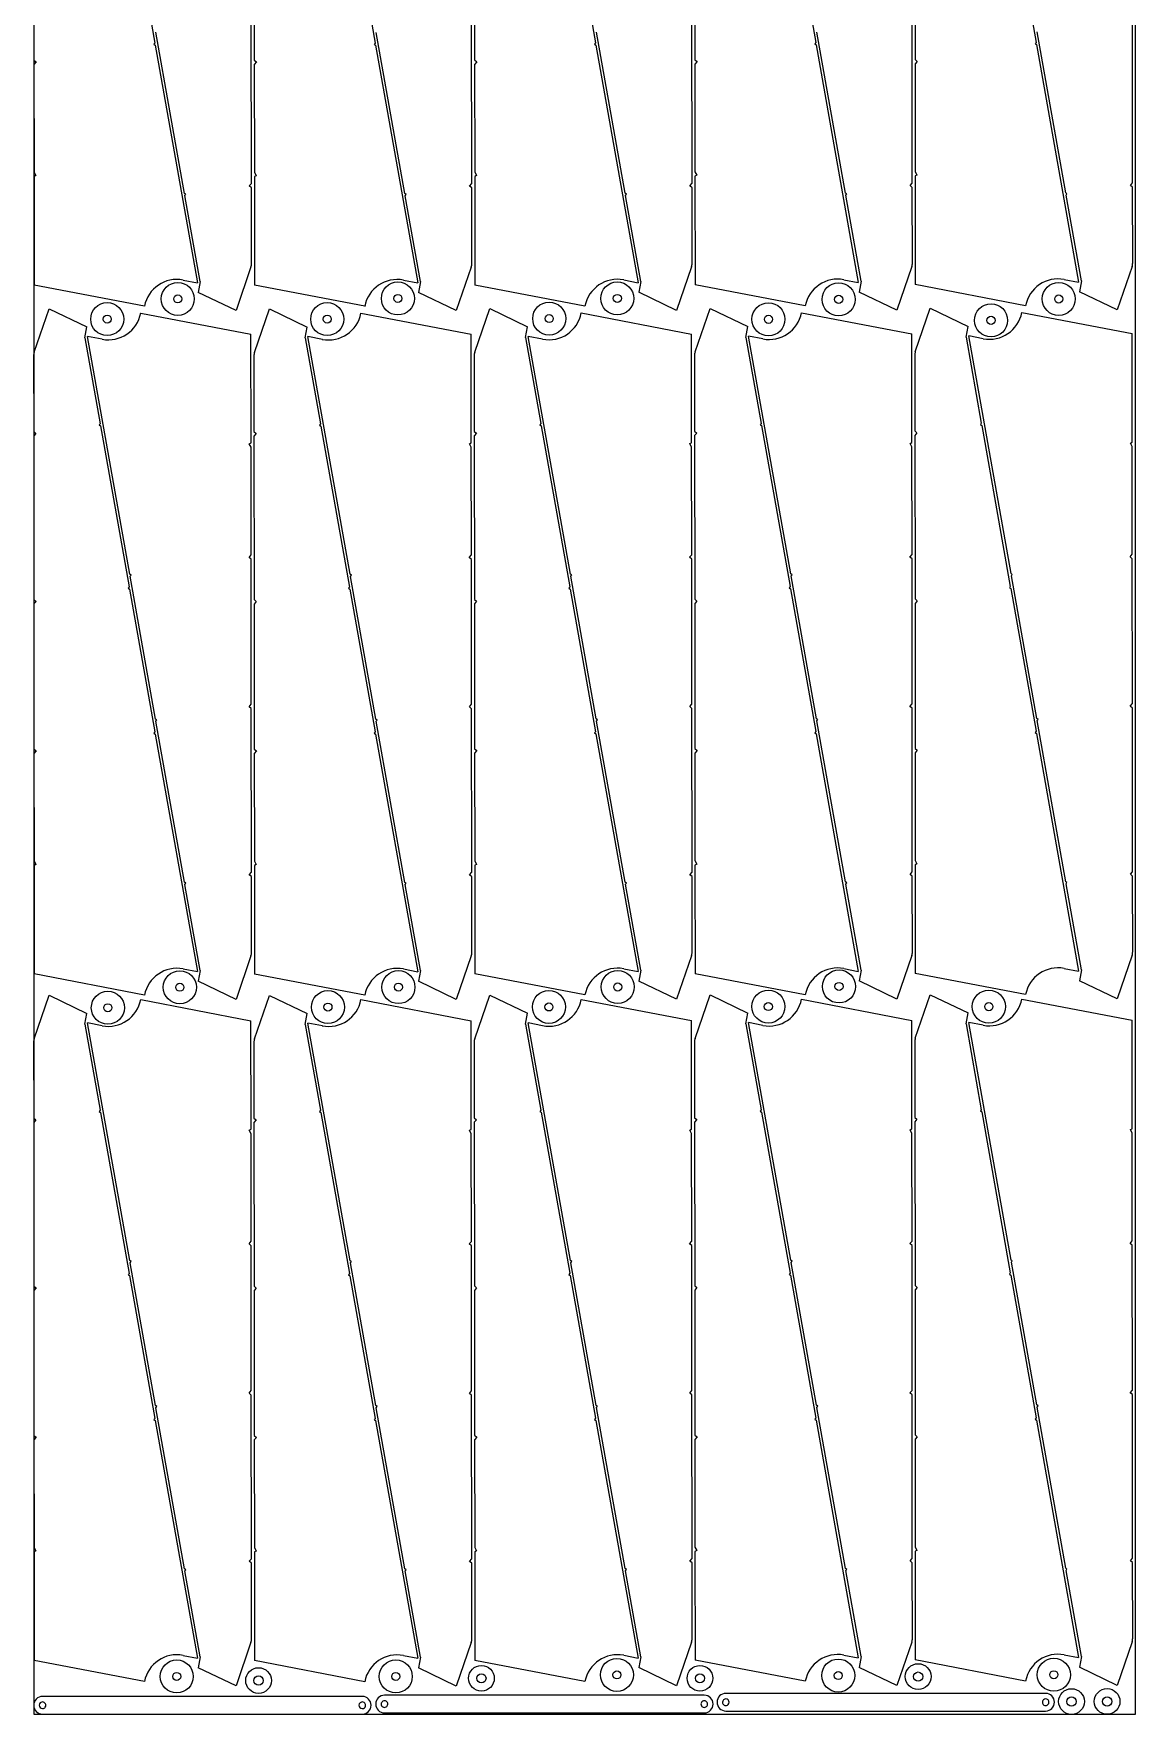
# Model space of a CAD drawing. Header units: millimetres. Extents: x 47861 to 59117, y 10924 to 15324.
# Drawn here: x 55582 to 57082, y 11014 to 13303 of the extents above; entities that cross this region are included whole.
import ezdxf

# ---------------------------------------------------------------- set-up
doc = ezdxf.new("R2010")
doc.units = ezdxf.units.MM
doc.layers.add('ITSOFT_Layer_1', color=61, linetype='Continuous', lineweight=100)

msp = doc.modelspace()

# ---------------------------------------------------------------- linework, layer by layer
at = {"color": 7}
for p, q in [((55581.8, 14814.3), (55581.8, 11014.3)), ((57081.8, 11014.3), (57081.8, 14814.3)), ((55581.8, 11014.3), (57081.8, 11014.3))]:
    msp.add_line(p, q, dxfattribs=at)
at = {"color": 4}
for p, q in [((55712.2, 13484.6), (55746.7, 13290.2)), ((56012.1, 13484.5), (56046.6, 13290.1)), ((56312.1, 13484.8), (56346.6, 13290.4)), ((56612, 13485.1), (56646.5, 13290.7)), ((56912, 13485.3), (56946.5, 13291)), ((55581.8, 13464.4), (55582, 13267)), ((55881.8, 13464.3), (55882, 13266.9)), ((56181.7, 13464.6), (56181.9, 13267.1)), ((56481.7, 13464.9), (56481.9, 13267.4)), ((56781.7, 13465.1), (56781.8, 13267.7)), ((57078, 13099.8), (57077.7, 13322.7)), ((55787.1, 13085.4), (55748.1, 13304.8)), ((55878.1, 13099.1), (55877.9, 13321.9)), ((56087, 13085.3), (56048.1, 13304.6)), ((56178.1, 13099), (56177.9, 13321.8)), ((56387, 13085.6), (56348, 13304.9)), ((56478.1, 13099.2), (56477.8, 13322.1)), ((56686.9, 13085.9), (56648, 13305.2)), ((56778, 13099.5), (56777.8, 13322.4)), ((56986.9, 13086.2), (56948, 13305.5)), ((55746.7, 13290.2), (55745.4, 13288.5)), ((55745.4, 13288.5), (55747.2, 13287.3)), ((55747.2, 13287.3), (55804.7, 12963.7)), ((56046.6, 13290.1), (56045.4, 13288.4)), ((56045.4, 13288.4), (56047.1, 13287.1)), ((56047.1, 13287.1), (56104.6, 12963.5)), ((56346.6, 13290.4), (56345.4, 13288.7)), ((56345.4, 13288.7), (56347.1, 13287.4)), ((56347.1, 13287.4), (56404.6, 12963.8)), ((56646.5, 13290.7), (56645.3, 13289)), ((56645.3, 13289), (56647.1, 13287.7)), ((56647.1, 13287.7), (56704.5, 12964.1)), ((56946.5, 13291), (56945.3, 13289.3)), ((56945.3, 13289.3), (56947, 13288)), ((56947, 13288), (57004.5, 12964.4)), ((55582, 13267), (55585, 13264.5)), ((55585, 13264.5), (55582, 13261)), ((55582, 13261), (55582.2, 13114.4)), ((55882, 13266.9), (55884.9, 13264.4)), ((55884.9, 13264.4), (55882, 13260.9)), ((55882, 13260.9), (55882.1, 13114.3)), ((56181.9, 13267.1), (56184.9, 13264.7)), ((56184.9, 13264.7), (56181.9, 13261.1)), ((56181.9, 13261.1), (56182.1, 13114.6)), ((56481.9, 13267.4), (56484.9, 13264.9)), ((56484.9, 13264.9), (56481.9, 13261.4)), ((56481.9, 13261.4), (56482, 13114.9)), ((56781.8, 13267.7), (56784.8, 13265.2)), ((56784.8, 13265.2), (56781.9, 13261.7)), ((56781.9, 13261.7), (56782, 13115.2)), ((55582.2, 13114.4), (55584.6, 13109.7)), ((55584.6, 13109.7), (55582.2, 13108.4)), ((55582.2, 13108.4), (55582.3, 12960.5)), ((55875.2, 13095.6), (55878.1, 13099.1)), ((55878.2, 13093.1), (55875.2, 13095.6)), ((55882.1, 13114.3), (55884.6, 13109.5)), ((55884.6, 13109.5), (55882.1, 13108.3)), ((55882.1, 13108.3), (55882.3, 12960.4)), ((56175.1, 13095.4), (56178.1, 13099)), ((56178.1, 13093), (56175.1, 13095.4)), ((56182.1, 13114.6), (56184.5, 13109.8)), ((56184.5, 13109.8), (56182.1, 13108.6)), ((56182.1, 13108.6), (56182.2, 12960.6)), ((56475.1, 13095.7), (56478.1, 13099.2)), ((56478.1, 13093.2), (56475.1, 13095.7)), ((56482, 13114.9), (56484.5, 13110.1)), ((56484.5, 13110.1), (56482, 13108.9)), ((56482, 13108.9), (56482.2, 12960.9)), ((56775.1, 13096), (56778, 13099.5)), ((56778, 13093.5), (56775.1, 13096)), ((56782, 13115.2), (56784.4, 13110.4)), ((56784.4, 13110.4), (56782, 13109.2)), ((56782, 13109.2), (56782.1, 12961.2)), ((57075, 13096.3), (57078, 13099.8)), ((57078, 13093.8), (57075, 13096.3)), ((57078.1, 12990.8), (57078, 13093.8)), ((55788.8, 13084.2), (55787.1, 13085.4)), ((55787.6, 13082.5), (55788.8, 13084.2)), ((55808.4, 12965.3), (55787.6, 13082.5)), ((55878.3, 12990.1), (55878.2, 13093.1)), ((56088.8, 13084), (56087, 13085.3)), ((56087.6, 13082.3), (56088.8, 13084)), ((56108.4, 12965.2), (56087.6, 13082.3)), ((56178.2, 12990), (56178.1, 13093)), ((56388.7, 13084.3), (56387, 13085.6)), ((56387.5, 13082.6), (56388.7, 13084.3)), ((56408.3, 12965.5), (56387.5, 13082.6)), ((56478.2, 12990.2), (56478.1, 13093.2)), ((56688.7, 13084.6), (56686.9, 13085.9)), ((56687.5, 13082.9), (56688.7, 13084.6)), ((56708.3, 12965.8), (56687.5, 13082.9)), ((56778.1, 12990.5), (56778, 13093.5)), ((56988.6, 13084.9), (56986.9, 13086.2)), ((56987.4, 13083.2), (56988.6, 13084.9)), ((57008.2, 12966.1), (56987.4, 13083.2)), ((55877.4, 12985.2), (55857.1, 12925.8)), ((56177.4, 12985.1), (56157, 12925.7)), ((56477.3, 12985.4), (56457, 12926)), ((56777.3, 12985.7), (56756.9, 12926.3)), ((57077.3, 12985.9), (57056.9, 12926.6)), ((55785.1, 12967.4), (55804.7, 12963.7)), ((55808.4, 12965.3), (55805.7, 12950.6)), ((56085, 12967.3), (56104.6, 12963.5)), ((56108.4, 12965.2), (56105.6, 12950.4)), ((56385, 12967.6), (56404.6, 12963.8)), ((56408.3, 12965.5), (56405.6, 12950.7)), ((56684.9, 12967.8), (56704.5, 12964.1)), ((56708.3, 12965.8), (56705.5, 12951)), ((56984.9, 12968.1), (57004.5, 12964.4)), ((57008.2, 12966.1), (57005.5, 12951.3)), ((55857.1, 12925.8), (55805.7, 12950.6)), ((56157, 12925.7), (56105.6, 12950.4)), ((56457, 12926), (56405.6, 12950.7)), ((56756.9, 12926.3), (56705.5, 12951)), ((57056.9, 12926.6), (57005.5, 12951.3)), ((55582.3, 12869), (55602.7, 12928.3)), ((55602.7, 12928.3), (55654.1, 12903.6)), ((55882.3, 12868.8), (55902.7, 12928.2)), ((55902.7, 12928.2), (55954, 12903.4)), ((56182.2, 12869.1), (56202.6, 12928.5)), ((56202.6, 12928.5), (56254, 12903.7)), ((56482.2, 12869.4), (56502.6, 12928.8)), ((56502.6, 12928.8), (56553.9, 12904)), ((56782.1, 12869.7), (56802.5, 12929.1)), ((56802.5, 12929.1), (56853.9, 12904.3)), ((55651.4, 12888.8), (55654.1, 12903.6)), ((55651.4, 12888.8), (55672.2, 12771.7)), ((55674.7, 12886.8), (55655.1, 12890.5)), ((55712.6, 12566.9), (55655.1, 12890.5)), ((55877.6, 12745.7), (55877.4, 12893.7)), ((55951.3, 12888.7), (55954, 12903.4)), ((55951.3, 12888.7), (55972.1, 12771.5)), ((55974.7, 12886.6), (55955.1, 12890.4)), ((56012.5, 12566.8), (55955.1, 12890.4)), ((56177.5, 12745.6), (56177.4, 12893.5)), ((56251.3, 12889), (56254, 12903.7)), ((56251.3, 12889), (56272.1, 12771.8)), ((56274.6, 12886.9), (56255, 12890.7)), ((56312.5, 12567), (56255, 12890.7)), ((56477.5, 12745.9), (56477.3, 12893.8)), ((56551.2, 12889.3), (56553.9, 12904)), ((56551.2, 12889.3), (56572, 12772.1)), ((56574.6, 12887.2), (56555, 12891)), ((56612.4, 12567.3), (56555, 12891)), ((56777.4, 12746.2), (56777.3, 12894.1)), ((56851.2, 12889.6), (56853.9, 12904.3)), ((56851.2, 12889.6), (56872, 12772.4)), ((56874.5, 12887.5), (56854.9, 12891.2)), ((56912.4, 12567.6), (56854.9, 12891.2)), ((57077.4, 12746.5), (57077.3, 12894.4)), ((56781.3, 12864.8), (56781.4, 12761.8)), ((55581.5, 12864.1), (55581.6, 12761.1)), ((55881.5, 12863.9), (55881.6, 12760.9)), ((56181.4, 12864.2), (56181.5, 12761.2)), ((56481.4, 12864.5), (56481.5, 12761.5)), ((55581.6, 12761.1), (55584.6, 12758.6)), ((55584.6, 12758.6), (55581.6, 12755.1)), ((55581.6, 12755.1), (55581.8, 12532.2)), ((55672.2, 12771.7), (55670.9, 12770)), ((55670.9, 12770), (55672.7, 12768.7)), ((55672.7, 12768.7), (55711.6, 12549.4)), ((55881.6, 12760.9), (55884.5, 12758.4)), ((55884.5, 12758.4), (55881.6, 12754.9)), ((55881.6, 12754.9), (55881.8, 12532.1)), ((55972.1, 12771.5), (55970.9, 12769.9)), ((55970.9, 12769.9), (55972.6, 12768.6)), ((55972.6, 12768.6), (56011.6, 12549.2)), ((56181.5, 12761.2), (56184.5, 12758.7)), ((56184.5, 12758.7), (56181.5, 12755.2)), ((56181.5, 12755.2), (56181.7, 12532.4)), ((56272.1, 12771.8), (56270.8, 12770.2)), ((56270.8, 12770.2), (56272.6, 12768.9)), ((56272.6, 12768.9), (56311.5, 12549.5)), ((56481.5, 12761.5), (56484.4, 12759)), ((56484.4, 12759), (56481.5, 12755.5)), ((56481.5, 12755.5), (56481.7, 12532.7)), ((56572, 12772.1), (56570.8, 12770.4)), ((56570.8, 12770.4), (56572.5, 12769.2)), ((56572.5, 12769.2), (56611.5, 12549.8)), ((56781.4, 12761.8), (56784.4, 12759.3)), ((56784.4, 12759.3), (56781.4, 12755.8)), ((56781.4, 12755.8), (56781.7, 12533)), ((56872, 12772.4), (56870.8, 12770.7)), ((56870.8, 12770.7), (56872.5, 12769.5)), ((56872.5, 12769.5), (56911.4, 12550.1)), ((55875.2, 12744.5), (55877.6, 12745.7)), ((55877.6, 12739.7), (55875.2, 12744.5)), ((55877.7, 12593.2), (55877.6, 12739.7)), ((56175.1, 12744.4), (56177.5, 12745.6)), ((56177.5, 12739.6), (56175.1, 12744.4)), ((56177.7, 12593), (56177.5, 12739.6)), ((56475.1, 12744.7), (56477.5, 12745.9)), ((56477.5, 12739.9), (56475.1, 12744.7)), ((56477.6, 12593.3), (56477.5, 12739.9)), ((56775, 12745), (56777.4, 12746.2)), ((56777.5, 12740.2), (56775, 12745)), ((56777.6, 12593.6), (56777.5, 12740.2)), ((57075, 12745.2), (57077.4, 12746.5)), ((57077.4, 12740.5), (57075, 12745.2)), ((57077.5, 12593.9), (57077.4, 12740.5)), ((55874.8, 12589.7), (55877.7, 12593.2)), ((56174.7, 12589.5), (56177.7, 12593)), ((56474.7, 12589.8), (56477.6, 12593.3)), ((56774.6, 12590.1), (56777.6, 12593.6)), ((56777.6, 12587.6), (56774.6, 12590.1)), ((57074.6, 12590.4), (57077.5, 12593.9)), ((57077.6, 12587.9), (57074.6, 12590.4)), ((55877.7, 12587.2), (55874.8, 12589.7)), ((55877.9, 12389.8), (55877.7, 12587.2)), ((56177.7, 12587), (56174.7, 12589.5)), ((56177.9, 12389.6), (56177.7, 12587)), ((56477.6, 12587.3), (56474.7, 12589.8)), ((56477.8, 12389.9), (56477.6, 12587.3)), ((56614.2, 12566.1), (56612.4, 12567.3)), ((56777.8, 12390.2), (56777.6, 12587.6)), ((56914.1, 12566.4), (56912.4, 12567.6)), ((57077.7, 12390.5), (57077.6, 12587.9)), ((55711.6, 12549.4), (55710.4, 12547.7)), ((55710.4, 12547.7), (55712.2, 12546.4)), ((55712.2, 12546.4), (55746.7, 12352)), ((55714.3, 12565.6), (55712.6, 12566.9)), ((55713.1, 12563.9), (55714.3, 12565.6)), ((55747.6, 12369.5), (55713.1, 12563.9)), ((56011.6, 12549.2), (56010.4, 12547.6)), ((56010.4, 12547.6), (56012.1, 12546.3)), ((56012.1, 12546.3), (56046.6, 12351.9)), ((56014.3, 12565.5), (56012.5, 12566.8)), ((56013.1, 12563.8), (56014.3, 12565.5)), ((56047.6, 12369.4), (56013.1, 12563.8)), ((56311.5, 12549.5), (56310.3, 12547.8)), ((56310.3, 12547.8), (56312.1, 12546.6)), ((56312.1, 12546.6), (56346.6, 12352.2)), ((56314.2, 12565.8), (56312.5, 12567)), ((56313, 12564.1), (56314.2, 12565.8)), ((56347.5, 12369.7), (56313, 12564.1)), ((56611.5, 12549.8), (56610.3, 12548.1)), ((56610.3, 12548.1), (56612, 12546.9)), ((56612, 12546.9), (56646.5, 12352.5)), ((56613, 12564.4), (56614.2, 12566.1)), ((56647.5, 12370), (56613, 12564.4)), ((56911.4, 12550.1), (56910.2, 12548.4)), ((56910.2, 12548.4), (56912, 12547.2)), ((56912, 12547.2), (56946.5, 12352.8)), ((56912.9, 12564.7), (56914.1, 12566.4)), ((56947.4, 12370.3), (56912.9, 12564.7)), ((55581.8, 12532.2), (55584.8, 12529.7)), ((55584.8, 12529.7), (55581.8, 12526.2)), ((55581.8, 12526.2), (55582, 12328.8)), ((55881.8, 12532.1), (55884.7, 12529.6)), ((55884.7, 12529.6), (55881.8, 12526.1)), ((55881.8, 12526.1), (55882, 12328.7)), ((56181.7, 12532.4), (56184.7, 12529.9)), ((56184.7, 12529.9), (56181.7, 12526.4)), ((56181.7, 12526.4), (56181.9, 12329)), ((56481.7, 12532.7), (56484.7, 12530.2)), ((56484.7, 12530.2), (56481.7, 12526.7)), ((56481.7, 12526.7), (56481.9, 12329.2)), ((56781.7, 12533), (56784.6, 12530.5)), ((56784.6, 12530.5), (56781.7, 12527)), ((56781.7, 12527), (56781.8, 12329.5)), ((55875, 12386.2), (55877.9, 12389.8)), ((55877.9, 12383.8), (55875, 12386.2)), ((56174.9, 12386.1), (56177.9, 12389.6)), ((56177.9, 12383.6), (56174.9, 12386.1)), ((56474.9, 12386.4), (56477.8, 12389.9)), ((56477.8, 12383.9), (56474.9, 12386.4)), ((56774.8, 12386.7), (56777.8, 12390.2)), ((56777.8, 12384.2), (56774.8, 12386.7)), ((56778, 12161.3), (56777.8, 12384.2)), ((57074.8, 12387), (57077.7, 12390.5)), ((57077.7, 12384.5), (57074.8, 12387)), ((57078, 12161.6), (57077.7, 12384.5)), ((55749.4, 12368.3), (55747.6, 12369.5)), ((55748.1, 12366.6), (55749.4, 12368.3)), ((55787.1, 12147.3), (55748.1, 12366.6)), ((55878.1, 12160.9), (55877.9, 12383.8)), ((56049.3, 12368.1), (56047.6, 12369.4)), ((56048.1, 12366.5), (56049.3, 12368.1)), ((56087, 12147.1), (56048.1, 12366.5)), ((56178.1, 12160.8), (56177.9, 12383.6)), ((56349.3, 12368.4), (56347.5, 12369.7)), ((56348, 12366.7), (56349.3, 12368.4)), ((56387, 12147.4), (56348, 12366.7)), ((56478.1, 12161), (56477.8, 12383.9)), ((56649.2, 12368.7), (56647.5, 12370)), ((56648, 12367), (56649.2, 12368.7)), ((56686.9, 12147.7), (56648, 12367)), ((56949.2, 12369), (56947.4, 12370.3)), ((56948, 12367.3), (56949.2, 12369)), ((56986.9, 12148), (56948, 12367.3)), ((55746.7, 12352), (55745.4, 12350.3)), ((55745.4, 12350.3), (55747.2, 12349.1)), ((55747.2, 12349.1), (55804.7, 12025.5)), ((56046.6, 12351.9), (56045.4, 12350.2)), ((56045.4, 12350.2), (56047.1, 12348.9)), ((56047.1, 12348.9), (56104.6, 12025.3)), ((56346.6, 12352.2), (56345.4, 12350.5)), ((56345.4, 12350.5), (56347.1, 12349.2)), ((56347.1, 12349.2), (56404.6, 12025.6)), ((56646.5, 12352.5), (56645.3, 12350.8)), ((56645.3, 12350.8), (56647.1, 12349.5)), ((56647.1, 12349.5), (56704.5, 12025.9)), ((56946.5, 12352.8), (56945.3, 12351.1)), ((56945.3, 12351.1), (56947, 12349.8)), ((56947, 12349.8), (57004.5, 12026.2)), ((55582, 12328.8), (55585, 12326.3)), ((55585, 12326.3), (55582, 12322.8)), ((55582, 12322.8), (55582.2, 12176.2)), ((55882, 12328.7), (55884.9, 12326.2)), ((55884.9, 12326.2), (55882, 12322.7)), ((55882, 12322.7), (55882.1, 12176.1)), ((56181.9, 12329), (56184.9, 12326.5)), ((56184.9, 12326.5), (56181.9, 12323)), ((56181.9, 12323), (56182.1, 12176.4)), ((56481.9, 12329.2), (56484.9, 12326.8)), ((56484.9, 12326.8), (56481.9, 12323.2)), ((56481.9, 12323.2), (56482, 12176.7)), ((56781.8, 12329.5), (56784.8, 12327)), ((56784.8, 12327), (56781.9, 12323.5)), ((56781.9, 12323.5), (56782, 12177)), ((55582.2, 12176.2), (55584.6, 12171.5)), ((55584.6, 12171.5), (55582.2, 12170.2)), ((55582.2, 12170.2), (55582.3, 12022.3)), ((55875.2, 12157.4), (55878.1, 12160.9)), ((55878.2, 12154.9), (55875.2, 12157.4)), ((55882.1, 12176.1), (55884.6, 12171.3)), ((55884.6, 12171.3), (55882.1, 12170.1)), ((55882.1, 12170.1), (55882.3, 12022.2)), ((56175.1, 12157.2), (56178.1, 12160.8)), ((56178.1, 12154.8), (56175.1, 12157.2)), ((56182.1, 12176.4), (56184.5, 12171.6)), ((56184.5, 12171.6), (56182.1, 12170.4)), ((56182.1, 12170.4), (56182.2, 12022.5)), ((56475.1, 12157.5), (56478.1, 12161)), ((56478.1, 12155), (56475.1, 12157.5)), ((56482, 12176.7), (56484.5, 12171.9)), ((56484.5, 12171.9), (56482, 12170.7)), ((56482, 12170.7), (56482.2, 12022.7)), ((56775.1, 12157.8), (56778, 12161.3)), ((56778, 12155.3), (56775.1, 12157.8)), ((56778.1, 12052.3), (56778, 12155.3)), ((56782, 12177), (56784.4, 12172.2)), ((56784.4, 12172.2), (56782, 12171)), ((56782, 12171), (56782.1, 12023)), ((57075, 12158.1), (57078, 12161.6)), ((57078, 12155.6), (57075, 12158.1)), ((57078.1, 12052.6), (57078, 12155.6)), ((55788.8, 12146), (55787.1, 12147.3)), ((55787.6, 12144.3), (55788.8, 12146)), ((55808.4, 12027.1), (55787.6, 12144.3)), ((55878.3, 12051.9), (55878.2, 12154.9)), ((56088.8, 12145.8), (56087, 12147.1)), ((56087.6, 12144.2), (56088.8, 12145.8)), ((56108.4, 12027), (56087.6, 12144.2)), ((56178.2, 12051.8), (56178.1, 12154.8)), ((56388.7, 12146.1), (56387, 12147.4)), ((56387.5, 12144.4), (56388.7, 12146.1)), ((56408.3, 12027.3), (56387.5, 12144.4)), ((56478.2, 12052.1), (56478.1, 12155)), ((56688.7, 12146.4), (56686.9, 12147.7)), ((56687.5, 12144.7), (56688.7, 12146.4)), ((56708.3, 12027.6), (56687.5, 12144.7)), ((56988.6, 12146.7), (56986.9, 12148)), ((56987.4, 12145), (56988.6, 12146.7)), ((57008.2, 12027.9), (56987.4, 12145)), ((55877.4, 12047), (55857.1, 11987.6)), ((56177.4, 12046.9), (56157, 11987.5)), ((56477.3, 12047.2), (56457, 11987.8)), ((56777.3, 12047.5), (56756.9, 11988.1)), ((57077.3, 12047.8), (57056.9, 11988.4)), ((55785.1, 12029.2), (55804.7, 12025.5)), ((55808.4, 12027.1), (55805.7, 12012.4)), ((56085, 12029.1), (56104.6, 12025.3)), ((56108.4, 12027), (56105.6, 12012.3)), ((56385, 12029.4), (56404.6, 12025.6)), ((56408.3, 12027.3), (56405.6, 12012.5)), ((56684.9, 12029.7), (56704.5, 12025.9)), ((56708.3, 12027.6), (56705.5, 12012.8)), ((56984.9, 12029.9), (57004.5, 12026.2)), ((57008.2, 12027.9), (57005.5, 12013.1)), ((55857.1, 11987.6), (55805.7, 12012.4)), ((56157, 11987.5), (56105.6, 12012.3)), ((56457, 11987.8), (56405.6, 12012.5)), ((56756.9, 11988.1), (56705.5, 12012.8)), ((57056.9, 11988.4), (57005.5, 12013.1)), ((55582.3, 11934), (55602.7, 11993.4)), ((55602.7, 11993.4), (55654.1, 11968.6)), ((55882.3, 11933.8), (55902.7, 11993.2)), ((55902.7, 11993.2), (55954, 11968.5)), ((56182.2, 11934.1), (56202.6, 11993.5)), ((56202.6, 11993.5), (56254, 11968.8)), ((56482.2, 11934.4), (56502.6, 11993.8)), ((56502.6, 11993.8), (56553.9, 11969.1)), ((56782.1, 11934.7), (56802.5, 11994.1)), ((56802.5, 11994.1), (56853.9, 11969.3)), ((55651.4, 11953.9), (55654.1, 11968.6)), ((55651.4, 11953.9), (55672.2, 11836.7)), ((55674.7, 11951.8), (55655.1, 11955.6)), ((55712.6, 11631.9), (55655.1, 11955.6)), ((55877.6, 11810.8), (55877.4, 11958.7)), ((55951.3, 11953.7), (55954, 11968.5)), ((55951.3, 11953.7), (55972.1, 11836.6)), ((55974.7, 11951.7), (55955.1, 11955.4)), ((56012.5, 11631.8), (55955.1, 11955.4)), ((56177.5, 11810.6), (56177.4, 11958.6)), ((56251.3, 11954), (56254, 11968.8)), ((56251.3, 11954), (56272.1, 11836.9)), ((56274.6, 11951.9), (56255, 11955.7)), ((56312.5, 11632.1), (56255, 11955.7)), ((56477.5, 11810.9), (56477.3, 11958.9)), ((56551.2, 11954.3), (56553.9, 11969.1)), ((56551.2, 11954.3), (56572, 11837.2)), ((56574.6, 11952.2), (56555, 11956)), ((56612.4, 11632.4), (56555, 11956)), ((56777.4, 11811.2), (56777.3, 11959.1)), ((56851.2, 11954.6), (56853.9, 11969.3)), ((56851.2, 11954.6), (56872, 11837.4)), ((56874.5, 11952.5), (56854.9, 11956.3)), ((56912.4, 11632.7), (56854.9, 11956.3)), ((57077.4, 11811.5), (57077.3, 11959.4)), ((55581.5, 11929.1), (55581.6, 11826.1)), ((55881.5, 11929), (55881.6, 11826)), ((56181.4, 11929.3), (56181.5, 11826.3)), ((56481.4, 11929.5), (56481.5, 11826.6)), ((56781.3, 11929.8), (56781.4, 11826.8)), ((55672.2, 11836.7), (55670.9, 11835)), ((55670.9, 11835), (55672.7, 11833.8)), ((55972.1, 11836.6), (55970.9, 11834.9)), ((55970.9, 11834.9), (55972.6, 11833.6)), ((56272.1, 11836.9), (56270.8, 11835.2)), ((56270.8, 11835.2), (56272.6, 11833.9)), ((56572, 11837.2), (56570.8, 11835.5)), ((56570.8, 11835.5), (56572.5, 11834.2)), ((56872, 11837.4), (56870.8, 11835.8)), ((56870.8, 11835.8), (56872.5, 11834.5)), ((55581.6, 11826.1), (55584.6, 11823.6)), ((55584.6, 11823.6), (55581.6, 11820.1)), ((55581.6, 11820.1), (55581.8, 11597.3)), ((55672.7, 11833.8), (55711.6, 11614.4)), ((55881.6, 11826), (55884.5, 11823.5)), ((55884.5, 11823.5), (55881.6, 11820)), ((55881.6, 11820), (55881.8, 11597.1)), ((55972.6, 11833.6), (56011.6, 11614.3)), ((56181.5, 11826.3), (56184.5, 11823.8)), ((56184.5, 11823.8), (56181.5, 11820.3)), ((56181.5, 11820.3), (56181.7, 11597.4)), ((56272.6, 11833.9), (56311.5, 11614.6)), ((56481.5, 11826.6), (56484.4, 11824.1)), ((56484.4, 11824.1), (56481.5, 11820.6)), ((56481.5, 11820.6), (56481.7, 11597.7)), ((56572.5, 11834.2), (56611.5, 11614.9)), ((56781.4, 11826.8), (56784.4, 11824.4)), ((56784.4, 11824.4), (56781.4, 11820.8)), ((56781.4, 11820.8), (56781.7, 11598)), ((56872.5, 11834.5), (56911.4, 11615.1)), ((55875.2, 11809.6), (55877.6, 11810.8)), ((55877.6, 11804.8), (55875.2, 11809.6)), ((55877.7, 11658.2), (55877.6, 11804.8)), ((56175.1, 11809.4), (56177.5, 11810.6)), ((56177.5, 11804.6), (56175.1, 11809.4)), ((56177.7, 11658.1), (56177.5, 11804.6)), ((56475.1, 11809.7), (56477.5, 11810.9)), ((56477.5, 11804.9), (56475.1, 11809.7)), ((56477.6, 11658.4), (56477.5, 11804.9)), ((56775, 11810), (56777.4, 11811.2)), ((56777.5, 11805.2), (56775, 11810)), ((56777.6, 11658.6), (56777.5, 11805.2)), ((57075, 11810.3), (57077.4, 11811.5)), ((57077.4, 11805.5), (57075, 11810.3)), ((57077.5, 11658.9), (57077.4, 11805.5)), ((55874.8, 11654.7), (55877.7, 11658.2)), ((55877.7, 11652.2), (55874.8, 11654.7)), ((55877.9, 11454.8), (55877.7, 11652.2)), ((56174.7, 11654.6), (56177.7, 11658.1)), ((56177.7, 11652.1), (56174.7, 11654.6)), ((56177.9, 11454.6), (56177.7, 11652.1)), ((56474.7, 11654.8), (56477.6, 11658.4)), ((56477.6, 11652.4), (56474.7, 11654.8)), ((56477.8, 11454.9), (56477.6, 11652.4)), ((56774.6, 11655.1), (56777.6, 11658.6)), ((56777.6, 11652.6), (56774.6, 11655.1)), ((56777.8, 11455.2), (56777.6, 11652.6)), ((57074.6, 11655.4), (57077.5, 11658.9)), ((57077.6, 11652.9), (57074.6, 11655.4)), ((57077.7, 11455.5), (57077.6, 11652.9)), ((55714.3, 11630.7), (55712.6, 11631.9)), ((55713.1, 11629), (55714.3, 11630.7)), ((55747.6, 11434.6), (55713.1, 11629)), ((56014.3, 11630.5), (56012.5, 11631.8)), ((56013.1, 11628.8), (56014.3, 11630.5)), ((56047.6, 11434.4), (56013.1, 11628.8)), ((56314.2, 11630.8), (56312.5, 11632.1)), ((56313, 11629.1), (56314.2, 11630.8)), ((56347.5, 11434.7), (56313, 11629.1)), ((56614.2, 11631.1), (56612.4, 11632.4)), ((56613, 11629.4), (56614.2, 11631.1)), ((56647.5, 11435), (56613, 11629.4)), ((56914.1, 11631.4), (56912.4, 11632.7)), ((56912.9, 11629.7), (56914.1, 11631.4)), ((56947.4, 11435.3), (56912.9, 11629.7)), ((55711.6, 11614.4), (55710.4, 11612.7)), ((55710.4, 11612.7), (55712.2, 11611.5)), ((55712.2, 11611.5), (55746.7, 11417.1)), ((56011.6, 11614.3), (56010.4, 11612.6)), ((56010.4, 11612.6), (56012.1, 11611.3)), ((56012.1, 11611.3), (56046.6, 11416.9)), ((56311.5, 11614.6), (56310.3, 11612.9)), ((56310.3, 11612.9), (56312.1, 11611.6)), ((56312.1, 11611.6), (56346.6, 11417.2)), ((56611.5, 11614.9), (56610.3, 11613.2)), ((56610.3, 11613.2), (56612, 11611.9)), ((56612, 11611.9), (56646.5, 11417.5)), ((56911.4, 11615.1), (56910.2, 11613.5)), ((56910.2, 11613.5), (56912, 11612.2)), ((56912, 11612.2), (56946.5, 11417.8)), ((55581.8, 11597.3), (55584.8, 11594.8)), ((55584.8, 11594.8), (55581.8, 11591.3)), ((55581.8, 11591.3), (55582, 11393.8)), ((55881.8, 11597.1), (55884.7, 11594.6)), ((55884.7, 11594.6), (55881.8, 11591.1)), ((55881.8, 11591.1), (55882, 11393.7)), ((56181.7, 11597.4), (56184.7, 11594.9)), ((56184.7, 11594.9), (56181.7, 11591.4)), ((56181.7, 11591.4), (56181.9, 11394)), ((56481.7, 11597.7), (56484.7, 11595.2)), ((56484.7, 11595.2), (56481.7, 11591.7)), ((56481.7, 11591.7), (56481.9, 11394.3)), ((56781.7, 11598), (56784.6, 11595.5)), ((56784.6, 11595.5), (56781.7, 11592)), ((56781.7, 11592), (56781.8, 11394.6)), ((55875, 11451.3), (55877.9, 11454.8)), ((55877.9, 11448.8), (55875, 11451.3)), ((55878.1, 11225.9), (55877.9, 11448.8)), ((56174.9, 11451.1), (56177.9, 11454.6)), ((56177.9, 11448.6), (56174.9, 11451.1)), ((56178.1, 11225.8), (56177.9, 11448.6)), ((56474.9, 11451.4), (56477.8, 11454.9)), ((56477.8, 11448.9), (56474.9, 11451.4)), ((56478.1, 11226.1), (56477.8, 11448.9)), ((56774.8, 11451.7), (56777.8, 11455.2)), ((56777.8, 11449.2), (56774.8, 11451.7)), ((56778, 11226.4), (56777.8, 11449.2)), ((57074.8, 11452), (57077.7, 11455.5)), ((57077.7, 11449.5), (57074.8, 11452)), ((57078, 11226.7), (57077.7, 11449.5)), ((55749.4, 11433.3), (55747.6, 11434.6)), ((55748.1, 11431.6), (55749.4, 11433.3)), ((55787.1, 11212.3), (55748.1, 11431.6)), ((56049.3, 11433.2), (56047.6, 11434.4)), ((56048.1, 11431.5), (56049.3, 11433.2)), ((56087, 11212.1), (56048.1, 11431.5)), ((56349.3, 11433.5), (56347.5, 11434.7)), ((56348, 11431.8), (56349.3, 11433.5)), ((56387, 11212.4), (56348, 11431.8)), ((56649.2, 11433.8), (56647.5, 11435)), ((56648, 11432.1), (56649.2, 11433.8)), ((56686.9, 11212.7), (56648, 11432.1)), ((56949.2, 11434), (56947.4, 11435.3)), ((56948, 11432.4), (56949.2, 11434)), ((56986.9, 11213), (56948, 11432.4)), ((55746.7, 11417.1), (55745.4, 11415.4)), ((55745.4, 11415.4), (55747.2, 11414.1)), ((55747.2, 11414.1), (55804.7, 11090.5)), ((56046.6, 11416.9), (56045.4, 11415.2)), ((56045.4, 11415.2), (56047.1, 11414)), ((56047.1, 11414), (56104.6, 11090.4)), ((56346.6, 11417.2), (56345.4, 11415.5)), ((56345.4, 11415.5), (56347.1, 11414.3)), ((56347.1, 11414.3), (56404.6, 11090.6)), ((56646.5, 11417.5), (56645.3, 11415.8)), ((56645.3, 11415.8), (56647.1, 11414.6)), ((56647.1, 11414.6), (56704.5, 11090.9)), ((56946.5, 11417.8), (56945.3, 11416.1)), ((56945.3, 11416.1), (56947, 11414.8)), ((56947, 11414.8), (57004.5, 11091.2)), ((55582, 11393.8), (55585, 11391.4)), ((55585, 11391.4), (55582, 11387.8)), ((55582, 11387.8), (55582.2, 11241.3)), ((55882, 11393.7), (55884.9, 11391.2)), ((55884.9, 11391.2), (55882, 11387.7)), ((55882, 11387.7), (55882.1, 11241.1)), ((56181.9, 11394), (56184.9, 11391.5)), ((56184.9, 11391.5), (56181.9, 11388)), ((56181.9, 11388), (56182.1, 11241.4)), ((56481.9, 11394.3), (56484.9, 11391.8)), ((56484.9, 11391.8), (56481.9, 11388.3)), ((56481.9, 11388.3), (56482, 11241.7)), ((56781.8, 11394.6), (56784.8, 11392.1)), ((56784.8, 11392.1), (56781.9, 11388.6)), ((56781.9, 11388.6), (56782, 11242)), ((55582.2, 11241.3), (55584.6, 11236.5)), ((55882.1, 11241.1), (55884.6, 11236.4)), ((56182.1, 11241.4), (56184.5, 11236.7)), ((56482, 11241.7), (56484.5, 11236.9)), ((56782, 11242), (56784.4, 11237.2)), ((55584.6, 11236.5), (55582.2, 11235.3)), ((55582.2, 11235.3), (55582.3, 11087.3)), ((55875.2, 11222.4), (55878.1, 11225.9)), ((55878.2, 11219.9), (55875.2, 11222.4)), ((55878.3, 11116.9), (55878.2, 11219.9)), ((55884.6, 11236.4), (55882.1, 11235.1)), ((55882.1, 11235.1), (55882.3, 11087.2)), ((56175.1, 11222.3), (56178.1, 11225.8)), ((56178.1, 11219.8), (56175.1, 11222.3)), ((56178.2, 11116.8), (56178.1, 11219.8)), ((56184.5, 11236.7), (56182.1, 11235.4)), ((56182.1, 11235.4), (56182.2, 11087.5)), ((56475.1, 11222.6), (56478.1, 11226.1)), ((56478.1, 11220.1), (56475.1, 11222.6)), ((56478.2, 11117.1), (56478.1, 11220.1)), ((56484.5, 11236.9), (56482, 11235.7)), ((56482, 11235.7), (56482.2, 11087.8)), ((56775.1, 11222.9), (56778, 11226.4)), ((56778, 11220.4), (56775.1, 11222.9)), ((56778.1, 11117.4), (56778, 11220.4)), ((56784.4, 11237.2), (56782, 11236)), ((56782, 11236), (56782.1, 11088.1)), ((57075, 11223.2), (57078, 11226.7)), ((57078, 11220.7), (57075, 11223.2)), ((57078.1, 11117.7), (57078, 11220.7)), ((55788.8, 11211), (55787.1, 11212.3)), ((55787.6, 11209.3), (55788.8, 11211)), ((55808.4, 11092.2), (55787.6, 11209.3)), ((56088.8, 11210.9), (56087, 11212.1)), ((56087.6, 11209.2), (56088.8, 11210.9)), ((56108.4, 11092), (56087.6, 11209.2)), ((56388.7, 11211.2), (56387, 11212.4)), ((56387.5, 11209.5), (56388.7, 11211.2)), ((56408.3, 11092.3), (56387.5, 11209.5)), ((56688.7, 11211.4), (56686.9, 11212.7)), ((56687.5, 11209.8), (56688.7, 11211.4)), ((56708.3, 11092.6), (56687.5, 11209.8)), ((56988.6, 11211.7), (56986.9, 11213)), ((56987.4, 11210.1), (56988.6, 11211.7)), ((57008.2, 11092.9), (56987.4, 11210.1)), ((55877.4, 11112.1), (55857.1, 11052.7)), ((56177.4, 11111.9), (56157, 11052.5)), ((56477.3, 11112.2), (56457, 11052.8)), ((56777.3, 11112.5), (56756.9, 11053.1)), ((57077.3, 11112.8), (57056.9, 11053.4)), ((55785.1, 11094.3), (55804.7, 11090.5)), ((55808.4, 11092.2), (55805.7, 11077.4)), ((56085, 11094.1), (56104.6, 11090.4)), ((56108.4, 11092), (56105.6, 11077.3)), ((56385, 11094.4), (56404.6, 11090.6)), ((56408.3, 11092.3), (56405.6, 11077.6)), ((56684.9, 11094.7), (56704.5, 11090.9)), ((56708.3, 11092.6), (56705.5, 11077.9)), ((56984.9, 11095), (57004.5, 11091.2)), ((57008.2, 11092.9), (57005.5, 11078.2)), ((55857.1, 11052.7), (55805.7, 11077.4)), ((56157, 11052.5), (56105.6, 11077.3)), ((56457, 11052.8), (56405.6, 11077.6)), ((56756.9, 11053.1), (56705.5, 11077.9)), ((57056.9, 11053.4), (57005.5, 11078.2))]:
    msp.add_line(p, q, dxfattribs=at)
for p, q in [((55732.4, 12931.7), (55582.3, 12960.5)), ((56032.4, 12931.6), (55882.3, 12960.4)), ((56332.3, 12931.8), (56182.2, 12960.6)), ((56632.3, 12932.1), (56482.2, 12960.9)), ((56932.2, 12932.4), (56782.1, 12961.2)), ((55727.4, 12922.5), (55877.4, 12893.7)), ((56027.3, 12922.3), (56177.4, 12893.5)), ((56327.3, 12922.6), (56477.3, 12893.8)), ((56627.2, 12922.9), (56777.3, 12894.1)), ((56927.2, 12923.2), (57077.3, 12894.4)), ((55732.4, 11993.5), (55582.3, 12022.3)), ((56032.4, 11993.4), (55882.3, 12022.2)), ((56332.3, 11993.7), (56182.2, 12022.5)), ((56632.3, 11993.9), (56482.2, 12022.7)), ((56932.2, 11994.2), (56782.1, 12023)), ((55727.4, 11987.5), (55877.4, 11958.7)), ((56027.3, 11987.4), (56177.4, 11958.6)), ((56327.3, 11987.7), (56477.3, 11958.9)), ((56627.2, 11987.9), (56777.3, 11959.1)), ((56927.2, 11988.2), (57077.3, 11959.4)), ((55732.4, 11058.5), (55582.3, 11087.3)), ((56032.4, 11058.4), (55882.3, 11087.2)), ((56332.3, 11058.7), (56182.2, 11087.5)), ((56632.3, 11059), (56482.2, 11087.8)), ((56932.2, 11059.3), (56782.1, 11088.1))]:
    msp.add_line(p, q)
at = {"color": 7}
for centre, radius in [((55777.8, 12941.7), 22.5), ((56077.5, 12942.3), 22.5), ((56376.3, 12942.4), 22.5), ((56677.7, 12941.1), 22.5), ((56977.4, 12941.6), 22.5), ((55681.7, 12914.2), 22.5), ((55777.8, 12941.7), 5.5), ((55981.3, 12914.2), 22.5), ((56077.5, 12942.3), 5.5), ((56283.6, 12914.9), 22.5), ((56376.3, 12942.4), 5.5), ((56582.1, 12913.9), 22.5), ((56677.7, 12941.1), 5.5), ((56885.2, 12912.5), 22.5), ((56977.4, 12941.6), 5.5), ((55681.7, 12914.2), 5.5), ((55981.3, 12914.2), 5.5), ((56283.6, 12914.9), 5.5), ((56582.1, 12913.9), 5.5), ((56885.2, 12912.5), 5.5), ((55780.6, 12004.2), 22.5), ((56078.3, 12004.4), 22.5), ((56376.9, 12004.6), 22.5), ((56678.2, 12005.3), 22.5), ((55682.6, 11976.3), 22.5), ((55780.6, 12004.2), 5.5), ((55982.3, 11977.2), 22.5), ((56078.3, 12004.4), 5.5), ((56283.2, 11977.4), 22.5), ((56376.9, 12004.6), 5.5), ((56582, 11977.9), 22.5), ((56678.2, 12005.3), 5.5), ((56882.2, 11977.8), 22.5), ((55682.6, 11976.3), 5.5), ((55982.3, 11977.2), 5.5), ((56283.2, 11977.4), 5.5), ((56582, 11977.9), 5.5), ((56882.2, 11977.8), 5.5), ((55776.4, 11065.6), 22.5), ((56074.7, 11065.6), 22.5), ((56191.3, 11063.1), 17.5), ((56375.8, 11067.7), 22.5), ((56488.9, 11063.1), 17.5), ((56677.2, 11066.8), 22.5), ((56786, 11065.4), 17.5), ((56970.7, 11067.9), 22.5), ((55776.4, 11065.6), 5.5), ((55887.8, 11060), 17.5), ((55887.8, 11060), 6.25), ((56074.7, 11065.6), 5.5), ((56191.3, 11063.1), 6.25), ((56375.8, 11067.7), 5.5), ((56488.9, 11063.1), 6.25), ((56677.2, 11066.8), 5.5), ((56786, 11065.4), 6.25), ((56970.7, 11067.9), 5.5), ((56994.8, 11031.4), 17.5), ((56994.8, 11031.4), 6.25), ((57043.3, 11031.5), 17.5), ((57043.3, 11031.5), 6.25)]:
    msp.add_circle(centre, radius, dxfattribs=at)
at = {"color": 4}
for centre, radius, start, end in [((55863.3, 12990.1), 15, 341.0553, 0.0553), ((56163.2, 12989.9), 15, 341.0553, 0.0553), ((56463.2, 12990.2), 15, 341.0553, 0.0553), ((56763.1, 12990.5), 15, 341.0553, 0.0553), ((57063.1, 12990.8), 15, 341.0553, 0.0553), ((55776.6, 12923.2), 45, 79.146, 169.1368), ((56076.6, 12923.1), 45, 79.146, 169.1368), ((56376.5, 12923.4), 45, 79.146, 169.1368), ((56676.5, 12923.7), 45, 79.146, 169.1368), ((56976.4, 12923.9), 45, 79.146, 169.1368), ((55683.2, 12931), 45, 259.146, 349.1368), ((55983.1, 12930.8), 45, 259.146, 349.1368), ((56283.1, 12931.1), 45, 259.146, 349.1368), ((56583, 12931.4), 45, 259.146, 349.1368), ((56883, 12931.7), 45, 259.146, 349.1368), ((55596.5, 12864.1), 15, 161.0553, 180.0553), ((55896.5, 12863.9), 15, 161.0553, 180.0553), ((56196.4, 12864.2), 15, 161.0553, 180.0553), ((56496.4, 12864.5), 15, 161.0553, 180.0553), ((56796.3, 12864.8), 15, 161.0553, 180.0553), ((55863.3, 12051.9), 15, 341.0553, 0.0553), ((56163.2, 12051.8), 15, 341.0553, 0.0553), ((56463.2, 12052), 15, 341.0553, 0.0553), ((56763.1, 12052.3), 15, 341.0553, 0.0553), ((57063.1, 12052.6), 15, 341.0553, 0.0553), ((55776.6, 11985), 45, 79.146, 169.1368), ((56076.6, 11984.9), 45, 79.146, 169.1368), ((56376.5, 11985.2), 45, 79.146, 169.1368), ((56676.5, 11985.5), 45, 79.146, 169.1368), ((56976.4, 11985.7), 45, 79.146, 169.1368), ((55683.2, 11996), 45, 259.146, 349.1368), ((55983.1, 11995.9), 45, 259.146, 349.1368), ((56283.1, 11996.1), 45, 259.146, 349.1368), ((56583, 11996.4), 45, 259.146, 349.1368), ((56883, 11996.7), 45, 259.146, 349.1368), ((55596.5, 11929.1), 15, 161.0553, 180.0553), ((55896.5, 11929), 15, 161.0553, 180.0553), ((56196.4, 11929.3), 15, 161.0553, 180.0553), ((56496.4, 11929.6), 15, 161.0553, 180.0553), ((56796.3, 11929.8), 15, 161.0553, 180.0553), ((55863.3, 11116.9), 15, 341.0553, 0.0553), ((56163.2, 11116.8), 15, 341.0553, 0.0553), ((56463.2, 11117.1), 15, 341.0553, 0.0553), ((56763.1, 11117.4), 15, 341.0553, 0.0553), ((57063.1, 11117.7), 15, 341.0553, 0.0553), ((55776.6, 11050.1), 45, 79.146, 169.1368), ((56076.6, 11049.9), 45, 79.146, 169.1368), ((56376.5, 11050.2), 45, 79.146, 169.1368), ((56676.5, 11050.5), 45, 79.146, 169.1368), ((56976.4, 11050.8), 45, 79.146, 169.1368)]:
    msp.add_arc(centre, radius, start, end, dxfattribs=at)
at = {"layer": 'ITSOFT_Layer_1', "color": 7, "linetype": 'ByBlock', "lineweight": -2}
for points in [[(56029.1, 11038.3), (55593.6, 11038.3, 1), (55593.6, 11014.3), (56029.1, 11014.3, 1), (56029.1, 11038.3)], [(56494.7, 11040), (56059.3, 11040, 1), (56059.3, 11016), (56494.7, 11016, 1), (56494.7, 11040)], [(56959.6, 11042.5), (56524.1, 11042.5, 1), (56524.1, 11018.5), (56959.6, 11018.5, 1), (56959.6, 11042.5)], [(56521, 11033.7, 1), (56527.2, 11027.2, 1), (56521, 11033.7)], [(56956.5, 11033.7, 1), (56962.7, 11027.2, 1), (56956.5, 11033.7)], [(55590.5, 11029.6, 1), (55596.7, 11023, 1), (55590.5, 11029.6)], [(56026, 11029.6, 1), (56032.2, 11023, 1), (56026, 11029.6)], [(56056.2, 11031.2, 1), (56062.4, 11024.7, 1), (56056.2, 11031.2)], [(56491.6, 11031.2, 1), (56497.8, 11024.7, 1), (56491.6, 11031.2)]]:
    msp.add_lwpolyline(points, format="xyb", dxfattribs=at)

doc.saveas('drawing.dxf')
